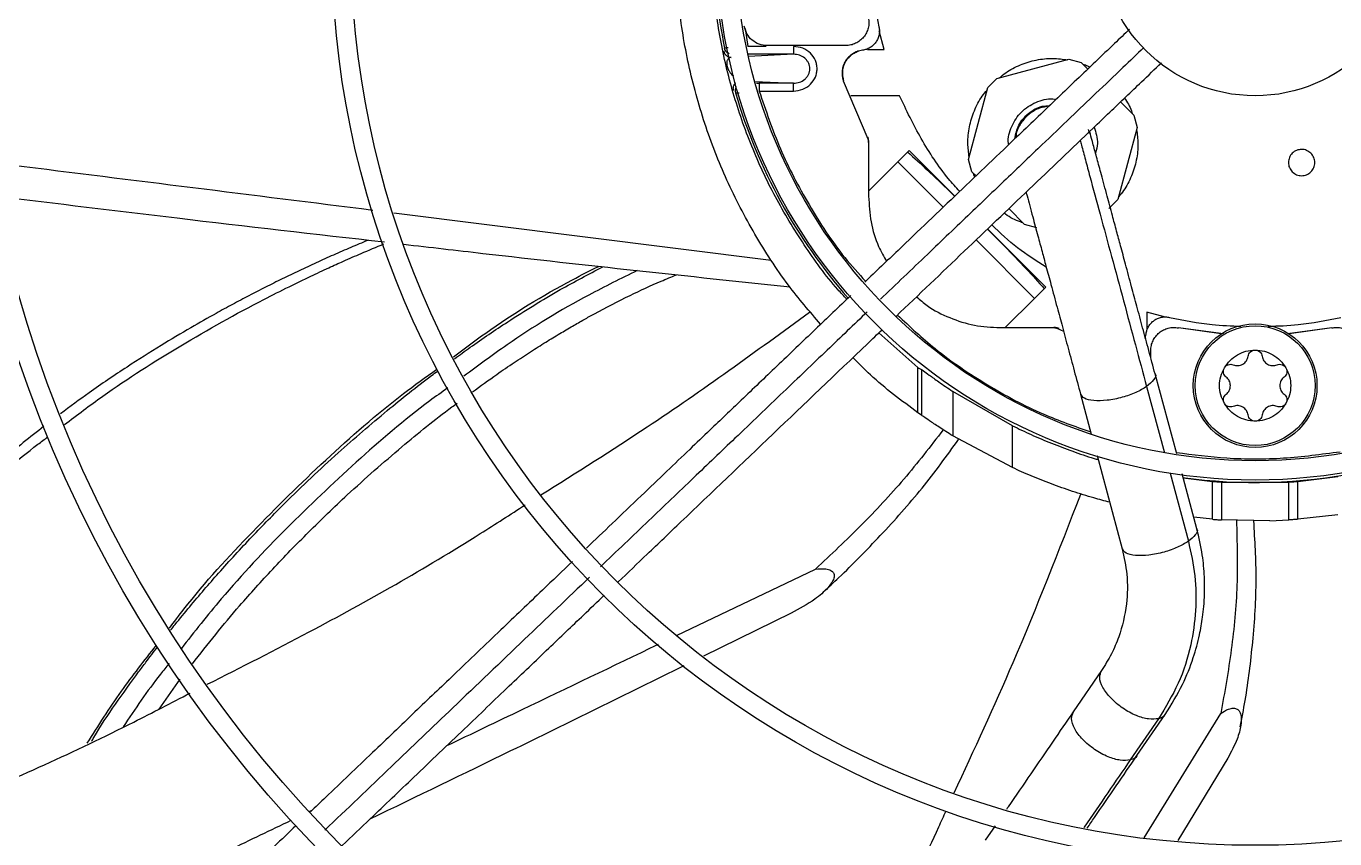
# Model space of a CAD drawing. Header units: inches. Extents: x 1229 to 1453, y -1023 to -720.
# Drawn here: x 1370.7 to 1377.37, y -749.83 to -745.69 of the extents above; entities that cross this region are included whole.
import ezdxf

# ---------------------------------------------------------------- set-up
doc = ezdxf.new("R2010")
doc.units = ezdxf.units.IN
doc.header["$MEASUREMENT"] = 0

msp = doc.modelspace()

# ---------------------------------------------------------------- linework, layer by layer
at = {"color": 18, "linetype": 'Continuous', "lineweight": 25, "true_color": 0x000000}
for p, q in [((1374.3637, -745.7049), (1374.378, -745.7969)), ((1375.072, -745.812), (1375.0468, -745.7168)), ((1374.4711, -745.7969), (1374.378, -745.7969)), ((1374.8764, -745.7923), (1374.4762, -745.7923)), ((1374.6103, -745.7969), (1374.6103, -745.8363)), ((1374.6103, -745.8363), (1374.3785, -745.8363)), ((1374.6103, -745.8363), (1374.3812, -745.8479)), ((1374.9869, -745.812), (1375.072, -745.812)), ((1375.6466, -745.9596), (1376.013, -745.8615)), ((1376.013, -745.8615), (1376.076, -745.8783)), ((1376.076, -745.8783), (1376.1095, -745.9119)), ((1374.4133, -745.9746), (1374.6103, -745.9845)), ((1374.4218, -745.9845), (1374.4357, -745.9845)), ((1374.6103, -745.9845), (1374.4357, -745.9845)), ((1374.8638, -745.9714), (1374.8658, -745.9711)), ((1374.8638, -745.9714), (1374.9889, -746.2679)), ((1375.6005, -746.0057), (1375.6466, -745.9596)), ((1374.4357, -746.0239), (1374.6103, -746.0239)), ((1375.15, -746.0482), (1374.9028, -746.0482)), ((1375.5023, -746.3721), (1375.6005, -746.0057)), ((1376.2766, -746.0789), (1376.3442, -746.1466)), ((1376.3442, -746.1466), (1376.3611, -746.2095)), ((1374.989, -746.2598), (1374.9889, -746.2679)), ((1376.1185, -746.2398), (1376.1135, -746.2198)), ((1376.3611, -746.2095), (1376.2629, -746.5759)), ((1374.9933, -746.286), (1374.9933, -746.2776)), ((1374.9933, -746.286), (1374.9933, -746.56)), ((1375.1996, -746.327), (1375.142, -746.3846)), ((1375.1996, -746.327), (1375.4319, -746.5594)), ((1375.142, -746.3846), (1374.9933, -746.5333)), ((1375.373, -746.6157), (1375.142, -746.3846)), ((1375.5192, -746.4351), (1375.5023, -746.3721)), ((1375.5401, -746.456), (1375.5192, -746.4351)), ((1376.2629, -746.5759), (1376.2168, -746.622)), ((1372.5748, -746.6436), (1374.4959, -746.885)), ((1375.7875, -746.7033), (1375.7072, -746.6231)), ((1375.599, -746.7265), (1375.8955, -747.023)), ((1375.8504, -746.7202), (1375.7875, -746.7033)), ((1375.838, -747.0806), (1375.5401, -746.7827)), ((1375.8955, -747.023), (1375.838, -747.0806)), ((1375.838, -747.0806), (1375.6892, -747.2293)), ((1376.5058, -747.1758), (1376.4106, -747.1506)), ((1376.4106, -747.1506), (1376.4106, -747.2357)), ((1375.2444, -747.4322), (1375.0443, -747.2565)), ((1375.6626, -747.2293), (1375.9366, -747.2293)), ((1375.945, -747.2293), (1375.9366, -747.2293)), ((1375.9547, -747.2337), (1375.9628, -747.2336)), ((1375.9547, -747.2337), (1375.9858, -747.2468)), ((1376.4009, -747.2837), (1376.4063, -747.261)), ((1376.789, -747.2612), (1376.5713, -747.2303)), ((1376.8014, -747.2605), (1376.5713, -747.2303)), ((1377.3522, -747.2303), (1377.1265, -747.26)), ((1377.3522, -747.2303), (1377.1345, -747.2612)), ((1376.4303, -747.3832), (1376.4303, -747.3462)), ((1375.2444, -747.6627), (1375.2444, -747.4322)), ((1375.2444, -747.4322), (1375.2488, -747.4357)), ((1375.2488, -747.4357), (1375.2622, -747.442)), ((1375.2622, -747.442), (1375.2622, -747.6754)), ((1376.5623, -747.8728), (1376.4523, -747.4648)), ((1376.4091, -747.5292), (1376.5001, -747.8668)), ((1375.7255, -747.729), (1375.4217, -747.5541)), ((1375.4217, -747.5541), (1375.4217, -747.7801)), ((1376.0722, -747.5674), (1376.1274, -747.772)), ((1375.2622, -747.6754), (1375.2444, -747.6627)), ((1375.7255, -747.9423), (1375.7255, -747.729)), ((1375.7255, -747.9423), (1375.4217, -747.7801)), ((1376.1565, -747.8799), (1376.2848, -748.3559)), ((1376.1599, -747.8989), (1376.1592, -747.8983)), ((1376.5283, -747.9713), (1376.6217, -748.3177)), ((1376.6649, -748.2533), (1376.5896, -747.9739)), ((1376.7442, -748.014), (1376.5954, -747.9957)), ((1377.3831, -747.9889), (1377.1793, -748.014)), ((1376.7442, -748.2055), (1376.7442, -748.014)), ((1377.133, -748.0174), (1376.7905, -748.0174)), ((1376.7905, -748.0174), (1376.7905, -748.2086)), ((1377.133, -748.2086), (1377.133, -748.0174)), ((1377.1793, -748.2055), (1377.1793, -748.014)), ((1376.7442, -748.2055), (1376.6492, -748.1952)), ((1377.3831, -748.1833), (1377.1793, -748.2055)), ((1377.0367, -748.2126), (1376.7905, -748.2086)), ((1377.0367, -748.2126), (1377.133, -748.2086)), ((1374.015, -748.7978), (1374.7232, -748.4587)), ((1374.599, -748.684), (1374.1526, -748.903)), ((1376.1792, -748.9762), (1376.0354, -749.1861)), ((1371.379, -749.1722), (1371.4869, -749.0204)), ((1376.3599, -749.409), (1376.5038, -749.1991)), ((1376.3962, -749.8275), (1376.7872, -749.1942)), ((1376.4698, -749.2211), (1376.3259, -749.431)), ((1376.8225, -749.4217), (1376.5684, -749.8424)), ((1372.1471, -749.693), (1372.1585, -749.6875)), ((1375.6372, -749.7673), (1375.5871, -749.8403))]:
    msp.add_line(p, q, dxfattribs=at)
for centre, radius in [((1376.9618, -745.2608), 11.7126), ((1376.9618, -745.2608), 8.5704), ((1376.9618, -745.2608), 8.472), ((1376.9618, -745.2608), 6.6478), ((1376.9618, -745.2608), 6.5493), ((1376.9618, -745.2608), 4.7037), ((1376.9618, -745.2608), 4.6053), ((1376.9618, -745.2608), 2.745), ((1376.9618, -745.2608), 2.6465), ((1376.9618, -745.2608), 0.7874), ((1376.9618, -747.5246), 0.315), ((1376.9618, -747.5246), 0.3053)]:
    msp.add_circle(centre, radius, dxfattribs=at)
for centre, radius, start, end in [((1376.9618, -745.2608), 2.7569, 168.59287, 191.40713), ((1374.3531, -746.0225), 0.0394, 150.10728, 196.26893), ((1376.9618, -745.2608), 2.7569, 196.2782, 221.24448), ((1376.9618, -745.2608), 2.7569, 262.29322, 280.98001), ((1376.9618, -745.2608), 12.9331, 193.26667, 248.51312)]:
    msp.add_arc(centre, radius, start, end, dxfattribs=at)
for points, knots in [([(1374.7487, -747.2122), (1374.6926, -747.1466), (1374.5693, -747.0025), (1374.4097, -746.7557), (1374.2665, -746.4803), (1374.1536, -746.1909), (1374.0716, -745.8914), (1374.0214, -745.5849), (1374.0036, -745.2748), (1374.0184, -744.9646), (1374.0657, -744.6577), (1374.1449, -744.3573), (1374.2552, -744.0671), (1374.395, -743.7896), (1374.5646, -743.5298), (1374.714, -743.3362), (1374.8142, -743.2379), (1374.8406, -743.2121)], [0, 0, 0, 0, 0.05882, 0.129282, 0.199743, 0.270205, 0.340667, 0.411128, 0.48159, 0.552051, 0.622513, 0.692975, 0.763436, 0.833898, 0.904359, 0.974821, 1, 1, 1, 1]), ([(1374.8824, -747.0845), (1374.8669, -747.0681), (1374.7863, -746.9826), (1374.6623, -746.8087), (1374.5138, -746.5652), (1374.3931, -746.3062), (1374.2991, -746.0366), (1374.2335, -745.7587), (1374.1967, -745.4755), (1374.1893, -745.19), (1374.2113, -744.9053), (1374.2624, -744.6243), (1374.3422, -744.3501), (1374.4498, -744.0856), (1374.5836, -743.8331), (1374.7445, -743.5976), (1374.8735, -743.4341), (1374.9545, -743.3563), (1374.9669, -743.3443)], [0, 0, 0, 0, 0.016441, 0.085793, 0.155147, 0.2245, 0.293853, 0.363206, 0.432559, 0.501912, 0.571266, 0.640619, 0.709972, 0.779325, 0.848678, 0.918031, 0.987384, 1, 1, 1, 1]), ([(1388.6713, -745.2608), (1388.6665, -745.5163), (1388.6568, -746.0272), (1388.5788, -746.7903), (1388.4547, -747.5468), (1388.2803, -748.2936), (1388.0578, -749.0274), (1387.7877, -749.745), (1387.4712, -750.4435), (1387.1098, -751.1197), (1386.7048, -751.7709), (1386.2582, -752.3942), (1385.7717, -752.9869), (1385.2476, -753.5466), (1384.6879, -754.0708), (1384.0952, -754.5572), (1383.4719, -755.0039), (1382.8207, -755.4088), (1382.1445, -755.7703), (1381.446, -756.0867), (1380.7284, -756.3568), (1379.9946, -756.5794), (1379.2478, -756.7535), (1378.4913, -756.8784), (1377.7282, -756.9536), (1376.9618, -756.9787), (1376.1954, -756.9536), (1375.4323, -756.8784), (1374.6757, -756.7535), (1373.929, -756.5794), (1373.1952, -756.3568), (1372.4775, -756.0867), (1371.7791, -755.7702), (1371.1028, -755.4088), (1370.4517, -755.0039), (1369.8284, -754.5572), (1369.2356, -754.0708), (1368.676, -753.5466), (1368.1518, -752.9869), (1367.6653, -752.3942), (1367.2187, -751.7709), (1366.8138, -751.1197), (1366.4523, -750.4435), (1366.1359, -749.745), (1365.8657, -749.0274), (1365.6432, -748.2936), (1365.4689, -747.5468), (1365.3447, -746.7903), (1365.2667, -746.0272), (1365.2571, -745.5163), (1365.2522, -745.2608)], [0, 0, 0, 0, 0.020833, 0.041667, 0.0625, 0.083333, 0.104167, 0.125, 0.145833, 0.166667, 0.1875, 0.208333, 0.229167, 0.25, 0.270833, 0.291667, 0.3125, 0.333333, 0.354167, 0.375, 0.395833, 0.416667, 0.4375, 0.458333, 0.479167, 0.5, 0.520833, 0.541667, 0.5625, 0.583333, 0.604167, 0.625, 0.645833, 0.666667, 0.6875, 0.708333, 0.729167, 0.75, 0.770833, 0.791667, 0.8125, 0.833333, 0.854167, 0.875, 0.895833, 0.916667, 0.9375, 0.958333, 0.979167, 1, 1, 1, 1]), ([(1375.0002, -745.3235), (1375.0019, -745.3759), (1375.006, -745.5015), (1375.0311, -745.6248), (1375.0457, -745.6967)], [0, 0, 0, 0, 0.416577, 1, 1, 1, 1]), ([(1374.9922, -745.6512), (1374.9934, -745.6599), (1374.9956, -745.6771), (1374.9918, -745.7032), (1374.9827, -745.7278), (1374.9684, -745.7498), (1374.9496, -745.7681), (1374.9273, -745.7818), (1374.9024, -745.7906), (1374.8851, -745.7917), (1374.8764, -745.7923)], [0, 0, 0, 0, 0.125001, 0.250001, 0.374998, 0.500001, 0.625014, 0.749999, 0.875017, 1, 1, 1, 1]), ([(1374.4762, -745.7923), (1374.4624, -745.7909), (1374.4347, -745.788), (1374.3984, -745.766), (1374.3707, -745.7339), (1374.3634, -745.707), (1374.3597, -745.6936)], [0, 0, 0, 0, 0.250009, 0.500005, 0.749994, 1, 1, 1, 1]), ([(1375.0457, -745.6967), (1375.0468, -745.7035), (1375.0491, -745.7171), (1375.0469, -745.7378), (1375.0409, -745.7575), (1375.0308, -745.7756), (1375.0172, -745.7913), (1375.0006, -745.8036), (1374.9819, -745.8126), (1374.9684, -745.8151), (1374.9616, -745.8163)], [0, 0, 0, 0, 0.124963, 0.249993, 0.374924, 0.499989, 0.624924, 0.749981, 0.874946, 1, 1, 1, 1]), ([(1376.3223, -745.7086), (1376.2966, -745.7331), (1376.2387, -745.7884), (1376.1488, -745.8743), (1376.0525, -745.9664), (1375.9553, -746.0593), (1375.8569, -746.1533), (1375.6887, -746.314), (1375.4505, -746.5416), (1375.1891, -746.7914), (1375.0297, -746.9438), (1374.9731, -746.9978)], [0, 0, 0, 0, 0.05711, 0.128549, 0.199694, 0.271209, 0.344556, 0.418387, 0.645032, 0.874058, 1, 1, 1, 1]), ([(1374.2775, -745.8042), (1374.2741, -745.8045), (1374.2617, -745.8055), (1374.2603, -745.8058), (1374.2593, -745.8061)], [0, 0, 0, 0, 0.270825, 1, 1, 1, 1]), ([(1374.6103, -746.0239), (1374.6265, -746.0221), (1374.6583, -746.0186), (1374.6983, -745.9917), (1374.7202, -745.9601), (1374.7289, -745.932), (1374.7311, -745.9104), (1374.7289, -745.8888), (1374.7202, -745.8607), (1374.6983, -745.8291), (1374.6583, -745.8022), (1374.6265, -745.7987), (1374.6103, -745.7969)], [0, 0, 0, 0, 0.13208, 0.259807, 0.381605, 0.440901, 0.500003, 0.559051, 0.618404, 0.740194, 0.86792, 1, 1, 1, 1]), ([(1376.395, -745.8024), (1376.3593, -745.8365), (1376.278, -745.9143), (1376.154, -746.0327), (1376.0167, -746.164), (1375.8683, -746.3057), (1375.6981, -746.4684), (1375.5037, -746.6542), (1375.2859, -746.8623), (1375.1328, -747.0086), (1375.053, -747.0848)], [0, 0, 0, 0, 0.079852, 0.181674, 0.276801, 0.38677, 0.51305, 0.657293, 0.821408, 1, 1, 1, 1]), ([(1374.2549, -745.8209), (1374.2561, -745.8251), (1374.2588, -745.8337), (1374.2681, -745.844), (1374.2801, -745.851), (1374.2891, -745.8519), (1374.2934, -745.8523)], [0, 0, 0, 0, 0.242701, 0.500196, 0.757576, 1, 1, 1, 1]), ([(1374.2828, -745.8343), (1374.2794, -745.8326), (1374.2718, -745.829), (1374.2632, -745.8188), (1374.2606, -745.8102), (1374.2593, -745.8061)], [0, 0, 0, 0, 0.296439, 0.658772, 1, 1, 1, 1]), ([(1374.2934, -745.8523), (1374.2899, -745.8531), (1374.2828, -745.8548), (1374.2748, -745.8642), (1374.27, -745.8743), (1374.2704, -745.8877), (1374.2709, -745.8916), (1374.2714, -745.8948), (1374.2722, -745.8982), (1374.2731, -745.9016), (1374.2742, -745.9047), (1374.2765, -745.911), (1374.2816, -745.9213), (1374.2924, -745.9375), (1374.2997, -745.9431), (1374.3048, -745.947)], [0, 0, 0, 0, 0.207855, 0.412922, 0.557567, 0.578568, 0.588222, 0.597281, 0.606001, 0.614865, 0.624252, 0.634271, 0.678704, 0.77663, 1, 1, 1, 1]), ([(1374.6103, -745.9845), (1374.6208, -745.9835), (1374.6416, -745.9816), (1374.6647, -745.9679), (1374.679, -745.9531), (1374.6871, -745.94), (1374.6922, -745.9256), (1374.6939, -745.9104), (1374.6922, -745.8952), (1374.6871, -745.8808), (1374.679, -745.8677), (1374.6647, -745.8529), (1374.6416, -745.8392), (1374.6208, -745.8373), (1374.6103, -745.8363)], [0, 0, 0, 0, 0.127646, 0.253731, 0.316129, 0.377882, 0.439094, 0.5, 0.560906, 0.622118, 0.683871, 0.746269, 0.872354, 1, 1, 1, 1]), ([(1374.9616, -745.8163), (1374.953, -745.8179), (1374.9357, -745.8211), (1374.912, -745.8331), (1374.8914, -745.8495), (1374.8749, -745.8702), (1374.8634, -745.8939), (1374.8575, -745.9196), (1374.857, -745.9461), (1374.8615, -745.963), (1374.8638, -745.9714)], [0, 0, 0, 0, 0.125215, 0.25039, 0.375498, 0.500529, 0.625476, 0.750352, 0.875182, 1, 1, 1, 1]), ([(1374.8652, -745.9713), (1374.8621, -745.9573), (1374.8574, -745.9356), (1374.862, -745.9055), (1374.8692, -745.8837), (1374.8775, -745.8713), (1374.8812, -745.8656)], [0, 0, 0, 0, 0.3849198, 0.5963778, 0.8156775, 1, 1, 1, 1]), ([(1374.9395, -745.8215), (1374.9393, -745.8215), (1374.9308, -745.8235), (1374.915, -745.8323), (1374.8936, -745.8485), (1374.8764, -745.8703), (1374.8646, -745.8954), (1374.8592, -745.9218), (1374.8593, -745.9475), (1374.8637, -745.9635), (1374.8658, -745.9711)], [0, 0, 0, 0, 0.002793, 0.141481, 0.287565, 0.43758, 0.587496, 0.733301, 0.871597, 1, 1, 1, 1]), ([(1374.8812, -745.8656), (1374.8819, -745.8644), (1374.8868, -745.8561), (1374.8997, -745.8438), (1374.9188, -745.8296), (1374.9331, -745.824), (1374.9401, -745.8212)], [0, 0, 0, 0, 0.0563013, 0.3807842, 0.6971078, 1, 1, 1, 1]), ([(1375.6604, -745.9559), (1375.6705, -745.9473), (1375.7019, -745.92), (1375.7653, -745.8885), (1375.8466, -745.8635), (1375.9289, -745.8544), (1375.9822, -745.8617), (1376.0074, -745.8652)], [0, 0, 0, 0, 0.107194, 0.336385, 0.565575, 0.794768, 1, 1, 1, 1]), ([(1375.1329, -747.1719), (1375.2486, -747.0613), (1375.4743, -746.8457), (1375.809, -746.5258), (1376.056, -746.2897), (1376.2204, -746.1326), (1376.3026, -746.0541), (1376.3904, -745.9702), (1376.4508, -745.9124), (1376.4846, -745.8802)], [0, 0, 0, 0, 0.2572, 0.501376, 0.742891, 0.8052, 0.866002, 0.925153, 1, 1, 1, 1]), ([(1376.0845, -745.8868), (1376.0889, -745.888), (1376.1013, -745.8913), (1376.1123, -745.8981), (1376.1194, -745.9024)], [0, 0, 0, 0, 0.353533, 1, 1, 1, 1]), ([(1374.3055, -746.0212), (1374.3049, -746.0186), (1374.3037, -746.013), (1374.3041, -746.004), (1374.3068, -745.995), (1374.3109, -745.9873), (1374.3148, -745.9836), (1374.3164, -745.9821)], [0, 0, 0, 0, 0.1921485, 0.4004673, 0.6211874, 0.8486075, 1, 1, 1, 1]), ([(1374.4357, -745.9845), (1374.4357, -745.9852), (1374.4357, -745.9865), (1374.4357, -745.9957), (1374.4357, -746.0086), (1374.4357, -746.0188), (1374.4357, -746.0239)], [0, 0, 0, 0, 0.2500041, 0.4999999, 0.7499969, 1, 1, 1, 1]), ([(1374.6103, -746.0239), (1374.6103, -746.0188), (1374.6103, -746.0086), (1374.6103, -745.9957), (1374.6103, -745.9865), (1374.6103, -745.9852), (1374.6103, -745.9845)], [0, 0, 0, 0, 0.2500031, 0.5000001, 0.7499959, 1, 1, 1, 1]), ([(1374.3154, -746.0336), (1374.3169, -746.0336), (1374.3192, -746.0337), (1374.33, -746.0329), (1374.3331, -746.0327)], [0, 0, 0, 0, 0.7037932, 1, 1, 1, 1]), ([(1374.4357, -746.0239), (1374.4692, -746.1229), (1374.5371, -746.323), (1374.6861, -746.6063), (1374.8327, -746.8331), (1374.9418, -746.9533), (1374.978, -746.9932)], [0, 0, 0, 0, 0.279586, 0.565486, 0.855754, 1, 1, 1, 1]), ([(1375.4571, -746.5353), (1375.4378, -746.514), (1375.3632, -746.4317), (1375.2569, -746.2693), (1375.1855, -746.1217), (1375.15, -746.0482)], [0, 0, 0, 0, 0.148915, 0.576562, 1, 1, 1, 1]), ([(1375.5055, -746.3604), (1375.5023, -746.3372), (1375.4954, -746.286), (1375.5044, -746.2057), (1375.5294, -746.1244), (1375.5609, -746.061), (1375.5881, -746.0296), (1375.5968, -746.0195)], [0, 0, 0, 0, 0.191822, 0.424881, 0.65794, 0.890999, 1, 1, 1, 1]), ([(1375.7066, -746.2969), (1375.7061, -746.2949), (1375.6996, -746.264), (1375.7195, -746.2018), (1375.7669, -746.1262), (1375.8427, -746.0782), (1375.9079, -746.0587), (1375.9417, -746.0663), (1375.9467, -746.0674)], [0, 0, 0, 0, 0.016573, 0.252241, 0.48791, 0.723573, 0.959246, 1, 1, 1, 1]), ([(1376.2968, -746.0596), (1376.3104, -746.0807), (1376.3264, -746.1056), (1376.3345, -746.1337), (1376.3358, -746.1381)], [0, 0, 0, 0, 0.845357, 1, 1, 1, 1]), ([(1375.7371, -746.2677), (1375.7423, -746.2435), (1375.7531, -746.1935), (1375.8052, -746.1348), (1375.8629, -746.1001), (1375.9015, -746.099), (1375.914, -746.0987)], [0, 0, 0, 0, 0.2752, 0.567738, 0.860276, 1, 1, 1, 1]), ([(1375.9112, -746.1013), (1375.895, -746.1039), (1375.8597, -746.1095), (1375.8113, -746.138), (1375.7714, -746.1801), (1375.747, -746.2238), (1375.7431, -746.2532), (1375.7418, -746.2633)], [0, 0, 0, 0, 0.194003, 0.421826, 0.649697, 0.879887, 1, 1, 1, 1]), ([(1374.9889, -746.2679), (1374.9902, -746.2708), (1374.9927, -746.2766), (1374.9931, -746.2829), (1374.9933, -746.286)], [0, 0, 0, 0, 0.499793, 1, 1, 1, 1]), ([(1374.9933, -746.2776), (1374.9931, -746.2745), (1374.9927, -746.2683), (1374.9902, -746.2626), (1374.989, -746.2598)], [0, 0, 0, 0, 0.500006, 1, 1, 1, 1]), ([(1376.4523, -747.4649), (1376.4416, -747.4254), (1376.4209, -747.3485), (1376.3896, -747.2325), (1376.3603, -747.1238), (1376.3311, -747.0155), (1376.3033, -746.9122), (1376.2778, -746.8178), (1376.2556, -746.7352), (1376.2326, -746.6502), (1376.2062, -746.5522), (1376.1798, -746.4544), (1376.1557, -746.3654), (1376.1364, -746.2943), (1376.1231, -746.2458), (1376.1204, -746.2369), (1376.1196, -746.2343)], [0, 0, 0, 0, 0.086555, 0.168328, 0.244021, 0.312727, 0.392558, 0.458548, 0.511091, 0.569457, 0.6439, 0.731959, 0.805123, 0.883046, 0.965405, 1, 1, 1, 1]), ([(1376.1416, -746.2079), (1376.1506, -746.2356), (1376.1648, -746.2793), (1376.1529, -746.323), (1376.1485, -746.3391)], [0, 0, 0, 0, 0.632258, 1, 1, 1, 1]), ([(1376.3579, -746.2213), (1376.3611, -746.2444), (1376.3681, -746.2957), (1376.359, -746.376), (1376.334, -746.4573), (1376.3026, -746.5207), (1376.2753, -746.5521), (1376.2666, -746.5621)], [0, 0, 0, 0, 0.191822, 0.424881, 0.65794, 0.890999, 1, 1, 1, 1]), ([(1375.192, -746.3346), (1375.2258, -746.3649), (1375.2987, -746.4306), (1375.3773, -746.5071), (1375.4228, -746.5523), (1375.4309, -746.5603)], [0, 0, 0, 0, 0.414437, 0.895928, 1, 1, 1, 1]), ([(1376.0709, -746.2755), (1376.0729, -746.2834), (1376.0807, -746.3127), (1376.0972, -746.3744), (1376.1278, -746.4882), (1376.1723, -746.6524), (1376.2307, -746.8671), (1376.2913, -747.0919), (1376.3519, -747.3171), (1376.3902, -747.4591), (1376.4091, -747.5292)], [0, 0, 0, 0, 0.027557, 0.102361, 0.178933, 0.337215, 0.501507, 0.66908, 0.836408, 1, 1, 1, 1]), ([(1377.2457, -746.3409), (1377.2388, -746.3355), (1377.225, -746.3245), (1377.1983, -746.3197), (1377.1721, -746.3248), (1377.1498, -746.3397), (1377.1349, -746.362), (1377.1298, -746.3882), (1377.1346, -746.4149), (1377.1456, -746.4287), (1377.1511, -746.4356)], [0, 0, 0, 0, 0.124991, 0.250006, 0.374998, 0.499989, 0.624997, 0.749994, 0.874992, 1, 1, 1, 1]), ([(1370.5169, -746.3866), (1370.5563, -746.3915), (1371.2054, -746.4721), (1371.8561, -746.5536), (1372.4673, -746.6302)], [0, 0, 0, 0, 0.060687, 1, 1, 1, 1]), ([(1377.1511, -746.4356), (1377.158, -746.4411), (1377.1718, -746.452), (1377.1985, -746.4569), (1377.2247, -746.4517), (1377.247, -746.4368), (1377.2619, -746.4145), (1377.267, -746.3884), (1377.2622, -746.3617), (1377.2512, -746.3479), (1377.2457, -746.3409)], [0, 0, 0, 0, 0.124991, 0.249983, 0.374998, 0.499989, 0.624997, 0.749995, 0.874992, 1, 1, 1, 1]), ([(1375.5343, -746.4616), (1375.5333, -746.4599), (1375.5302, -746.4543), (1375.5287, -746.448), (1375.5277, -746.4436)], [0, 0, 0, 0, 0.293997, 1, 1, 1, 1]), ([(1372.528, -746.7945), (1372.1754, -746.7542), (1371.5141, -746.6786), (1370.8547, -746.5981), (1370.5469, -746.5606)], [0, 0, 0, 0, 0.533249, 1, 1, 1, 1]), ([(1374.9933, -746.56), (1374.9959, -746.6037), (1375.0012, -746.6911), (1375.0341, -746.8041), (1375.0702, -746.8667), (1375.0845, -746.8914)], [0, 0, 0, 0, 0.377261, 0.754522, 1, 1, 1, 1]), ([(1375.795, -746.5392), (1375.7966, -746.5452), (1375.8067, -746.5826), (1375.8271, -746.6582), (1375.853, -746.7543), (1375.8758, -746.839), (1375.8981, -746.9217), (1375.9237, -747.0164), (1375.9515, -747.1199), (1375.9807, -747.2281), (1376.0099, -747.3364), (1376.041, -747.4518), (1376.0616, -747.5282), (1376.0722, -747.5674)], [0, 0, 0, 0, 0.022461, 0.139942, 0.23925, 0.316788, 0.387556, 0.476244, 0.58317, 0.674969, 0.775927, 0.884842, 1, 1, 1, 1]), ([(1375.779, -746.6949), (1375.7747, -746.6936), (1375.7432, -746.6844), (1375.7105, -746.6671), (1375.6864, -746.6471), (1375.6841, -746.6451)], [0, 0, 0, 0, 0.126271, 0.915352, 1, 1, 1, 1]), ([(1375.5982, -746.7272), (1375.6277, -746.7567), (1375.6943, -746.8237), (1375.792, -746.9238), (1375.8576, -746.9968), (1375.888, -747.0306)], [0, 0, 0, 0, 0.298071, 0.675346, 1, 1, 1, 1]), ([(1375.8981, -746.9217), (1375.8482, -746.8901), (1375.7488, -746.827), (1375.6629, -746.7464), (1375.6201, -746.7063)], [0, 0, 0, 0, 0.501717, 1, 1, 1, 1]), ([(1372.4421, -746.7846), (1372.4131, -746.7966), (1372.3543, -746.8208), (1372.2669, -746.8592), (1372.1794, -746.8986), (1372.0927, -746.9391), (1372.0066, -746.9806), (1371.9213, -747.0231), (1371.8368, -747.0665), (1371.753, -747.1109), (1371.6543, -747.1647), (1371.5327, -747.2337), (1371.381, -747.3242), (1371.2076, -747.4342), (1371.036, -747.5497), (1370.9251, -747.6324), (1370.8767, -747.6685)], [0, 0, 0, 0, 0.052483, 0.105932, 0.159241, 0.212409, 0.265434, 0.318317, 0.371058, 0.423656, 0.476108, 0.55818, 0.65612, 0.769934, 0.899624, 1, 1, 1, 1]), ([(1370.8969, -747.7232), (1370.9617, -747.6741), (1371.1519, -747.53), (1371.491, -747.3156), (1371.8115, -747.1361), (1372.0351, -747.0233), (1372.1453, -746.9701), (1372.2377, -746.927), (1372.3231, -746.8884), (1372.4167, -746.8473), (1372.4858, -746.8185), (1372.5247, -746.8023)], [0, 0, 0, 0, 0.129763, 0.381429, 0.640209, 0.716835, 0.782155, 0.836167, 0.879949, 0.932419, 1, 1, 1, 1]), ([(1374.593, -747.0236), (1374.0714, -746.9679), (1373.4149, -746.8977), (1372.7596, -746.8214), (1372.625, -746.8058)], [0, 0, 0, 0, 0.7945498, 1, 1, 1, 1]), ([(1372.8784, -747.3778), (1372.9329, -747.3369), (1373.1261, -747.1919), (1373.375, -747.0398), (1373.5737, -746.9394), (1373.6181, -746.917)], [0, 0, 0, 0, 0.233458, 0.828535, 1, 1, 1, 1]), ([(1372.8838, -747.3877), (1372.9103, -747.3681), (1372.9988, -747.3027), (1373.1773, -747.1835), (1373.4013, -747.0437), (1373.5667, -746.9573), (1373.6394, -746.9193)], [0, 0, 0, 0, 0.110551, 0.370365, 0.72305, 1, 1, 1, 1]), ([(1373.8147, -746.9385), (1373.7317, -746.9792), (1373.5031, -747.0915), (1373.208, -747.2717), (1373.0048, -747.4223), (1372.9321, -747.4761)], [0, 0, 0, 0, 0.2679323, 0.7381543, 1, 1, 1, 1]), ([(1372.9761, -747.5565), (1373.0168, -747.5264), (1373.0865, -747.4749), (1373.1857, -747.4078), (1373.269, -747.3531), (1373.3464, -747.3042), (1373.4178, -747.2607), (1373.483, -747.2223), (1373.5417, -747.1888), (1373.6384, -747.1352), (1373.7682, -747.0684), (1373.9082, -747.0029), (1373.9884, -746.9709), (1374.0147, -746.9604)], [0, 0, 0, 0, 0.126707, 0.2164, 0.299415, 0.375758, 0.445433, 0.50844, 0.56479, 0.614482, 0.784764, 0.929388, 1, 1, 1, 1]), ([(1374.9019, -747.0659), (1374.8417, -747.1234), (1374.716, -747.2435), (1374.5302, -747.4211), (1374.3515, -747.5919), (1374.2038, -747.733), (1374.0776, -747.8536), (1373.9606, -747.9654), (1373.8288, -748.0914), (1373.6923, -748.2218), (1373.5996, -748.3104), (1373.5562, -748.3518)], [0, 0, 0, 0, 0.133746, 0.279588, 0.413663, 0.531738, 0.608753, 0.695126, 0.792781, 0.902958, 1, 1, 1, 1]), ([(1375.237, -747.0724), (1375.2545, -747.0877), (1375.305, -747.1317), (1375.4053, -747.1814), (1375.531, -747.222), (1375.6187, -747.2269), (1375.6626, -747.2293)], [0, 0, 0, 0, 0.150102, 0.433397, 0.716699, 1, 1, 1, 1]), ([(1373.3229, -748.0816), (1373.5046, -747.9677), (1373.9727, -747.6744), (1374.4193, -747.349), (1374.6924, -747.15)], [0, 0, 0, 0, 0.388294, 1, 1, 1, 1]), ([(1374.986, -747.1489), (1374.9181, -747.2138), (1374.7755, -747.3501), (1374.5509, -747.5646), (1374.3241, -747.7814), (1374.0959, -747.9995), (1373.8675, -748.2177), (1373.7096, -748.3686), (1373.6276, -748.447)], [0, 0, 0, 0, 0.1497372, 0.3141488, 0.4951245, 0.6503524, 0.8182344, 1, 1, 1, 1]), ([(1375.14, -747.1651), (1375.2026, -747.2236), (1375.3444, -747.3562), (1375.595, -747.5241), (1375.8609, -747.6676), (1376.0429, -747.7317), (1376.1242, -747.7604)], [0, 0, 0, 0, 0.22136, 0.501461, 0.77735, 1, 1, 1, 1]), ([(1376.4063, -747.261), (1376.4075, -747.2542), (1376.41, -747.2407), (1376.419, -747.222), (1376.4313, -747.2054), (1376.447, -747.1918), (1376.465, -747.1816), (1376.4848, -747.1757), (1376.5055, -747.1735), (1376.519, -747.1758), (1376.5258, -747.1769)], [0, 0, 0, 0, 0.124972, 0.25001, 0.374947, 0.500009, 0.624949, 0.75001, 0.874956, 1, 1, 1, 1]), ([(1376.5258, -747.1769), (1376.5977, -747.1916), (1376.7179, -747.2161), (1376.8403, -747.2202), (1376.8894, -747.2218)], [0, 0, 0, 0, 0.59872, 1, 1, 1, 1]), ([(1377.0282, -747.2221), (1377.0793, -747.2205), (1377.2037, -747.2163), (1377.3258, -747.1915), (1377.3977, -747.1769)], [0, 0, 0, 0, 0.410746, 1, 1, 1, 1]), ([(1373.7173, -748.5246), (1373.7666, -748.4775), (1373.8733, -748.3756), (1374.1361, -748.1244), (1374.5099, -747.7673), (1374.8515, -747.4408), (1375.0369, -747.2636), (1375.0619, -747.2397)], [0, 0, 0, 0, 0.11035, 0.238589, 0.587584, 0.944376, 1, 1, 1, 1]), ([(1375.9366, -747.2293), (1375.9397, -747.2295), (1375.946, -747.2298), (1375.9518, -747.2324), (1375.9547, -747.2337)], [0, 0, 0, 0, 0.500313, 1, 1, 1, 1]), ([(1375.9628, -747.2336), (1375.9599, -747.2324), (1375.9543, -747.2299), (1375.9481, -747.2295), (1375.945, -747.2293)], [0, 0, 0, 0, 0.5000742, 1, 1, 1, 1]), ([(1376.4303, -747.3462), (1376.4308, -747.3375), (1376.4319, -747.3201), (1376.4408, -747.2953), (1376.4545, -747.273), (1376.4728, -747.2542), (1376.4948, -747.2398), (1376.5194, -747.2308), (1376.5454, -747.2269), (1376.5627, -747.2292), (1376.5713, -747.2303)], [0, 0, 0, 0, 0.125001, 0.250007, 0.375006, 0.500011, 0.625006, 0.750002, 0.875009, 1, 1, 1, 1]), ([(1377.3522, -747.2303), (1377.3608, -747.2292), (1377.3781, -747.2269), (1377.4042, -747.2308), (1377.4287, -747.2398), (1377.4507, -747.2542), (1377.4691, -747.273), (1377.4827, -747.2953), (1377.4916, -747.3201), (1377.4927, -747.3375), (1377.4933, -747.3462)], [0, 0, 0, 0, 0.1250108, 0.2500147, 0.3750084, 0.5000003, 0.6250025, 0.7499986, 0.8750015, 1, 1, 1, 1]), ([(1375.2444, -747.6627), (1375.161, -747.6012), (1375.0441, -747.5149), (1374.9424, -747.4115), (1374.9132, -747.3819)], [0, 0, 0, 0, 0.713012, 1, 1, 1, 1]), ([(1376.8049, -747.434), (1376.8139, -747.4209), (1376.8318, -747.3947), (1376.8703, -747.3662), (1376.9143, -747.3471), (1376.9459, -747.3447), (1376.9618, -747.3435)], [0, 0, 0, 0, 0.25, 0.500009, 0.750001, 1, 1, 1, 1]), ([(1376.8502, -747.4186), (1376.8542, -747.42), (1376.8621, -747.4227), (1376.8749, -747.4232), (1376.8874, -747.4209), (1376.899, -747.4159), (1376.9092, -747.4083), (1376.9174, -747.3986), (1376.9233, -747.3874), (1376.925, -747.3791), (1376.9258, -747.375)], [0, 0, 0, 0, 0.12501, 0.250004, 0.375012, 0.500011, 0.625011, 0.750021, 0.875002, 1, 1, 1, 1]), ([(1376.9258, -747.375), (1376.9268, -747.3707), (1376.9289, -747.3622), (1376.9374, -747.3519), (1376.9487, -747.3448), (1376.9574, -747.3439), (1376.9618, -747.3435)], [0, 0, 0, 0, 0.25002, 0.500039, 0.749992, 1, 1, 1, 1]), ([(1376.9618, -747.3435), (1376.9661, -747.3439), (1376.9748, -747.3448), (1376.9861, -747.3519), (1376.9946, -747.3622), (1376.9967, -747.3707), (1376.9977, -747.375)], [0, 0, 0, 0, 0.249996, 0.5000136, 0.7500207, 1, 1, 1, 1]), ([(1376.9618, -747.3435), (1376.9776, -747.3447), (1377.0092, -747.3471), (1377.0532, -747.3662), (1377.0918, -747.3947), (1377.1097, -747.4209), (1377.1186, -747.434)], [0, 0, 0, 0, 0.250018, 0.500003, 0.750006, 1, 1, 1, 1]), ([(1376.9977, -747.375), (1376.9985, -747.3791), (1377.0002, -747.3874), (1377.0062, -747.3986), (1377.0143, -747.4083), (1377.0245, -747.4159), (1377.0362, -747.4209), (1377.0486, -747.4232), (1377.0614, -747.4227), (1377.0694, -747.42), (1377.0734, -747.4186)], [0, 0, 0, 0, 0.125008, 0.249987, 0.374996, 0.499995, 0.624992, 0.749999, 0.874992, 1, 1, 1, 1]), ([(1371.4315, -748.7607), (1371.4561, -748.728), (1371.5863, -748.5549), (1371.8515, -748.2671), (1372.2243, -747.9005), (1372.5394, -747.624), (1372.7369, -747.4812), (1372.794, -747.44)], [0, 0, 0, 0, 0.064155, 0.338902, 0.613661, 0.888436, 1, 1, 1, 1]), ([(1371.4376, -748.771), (1371.4454, -748.7612), (1371.4772, -748.7207), (1371.5343, -748.6516), (1371.6081, -748.5643), (1371.7131, -748.4442), (1371.8487, -748.2964), (1372.0503, -748.0906), (1372.2786, -747.8746), (1372.5295, -747.6597), (1372.7, -747.5219), (1372.7879, -747.4579), (1372.7986, -747.4501)], [0, 0, 0, 0, 0.019567, 0.080793, 0.140643, 0.199118, 0.331502, 0.456248, 0.653121, 0.827364, 0.97898, 1, 1, 1, 1]), ([(1375.2622, -747.442), (1375.2648, -747.4437), (1375.2702, -747.4473), (1375.3013, -747.4702), (1375.3504, -747.5058), (1375.397, -747.5375), (1375.4217, -747.5541)], [0, 0, 0, 0, 0.217088, 0.450003, 0.710031, 1, 1, 1, 1]), ([(1376.4521, -747.465), (1376.4522, -747.4651), (1376.4595, -747.4727), (1376.4485, -747.4959), (1376.4222, -747.5181), (1376.4091, -747.5292)], [0, 0, 0, 0, 0.006741, 0.503357, 1, 1, 1, 1]), ([(1376.8049, -747.6151), (1376.7981, -747.6008), (1376.7843, -747.5722), (1376.7788, -747.5246), (1376.7843, -747.4769), (1376.7981, -747.4483), (1376.8049, -747.434)], [0, 0, 0, 0, 0.25, 0.5, 0.75, 1, 1, 1, 1]), ([(1376.8142, -747.4809), (1376.8111, -747.4779), (1376.8047, -747.4719), (1376.8001, -747.4594), (1376.7996, -747.446), (1376.8031, -747.438), (1376.8049, -747.434)], [0, 0, 0, 0, 0.24999, 0.499996, 0.749992, 1, 1, 1, 1]), ([(1376.8049, -747.434), (1376.8075, -747.4305), (1376.8126, -747.4234), (1376.8244, -747.4172), (1376.8376, -747.4149), (1376.846, -747.4174), (1376.8502, -747.4186)], [0, 0, 0, 0, 0.24999, 0.499994, 0.749963, 1, 1, 1, 1]), ([(1377.0734, -747.4186), (1377.0776, -747.4174), (1377.0859, -747.4149), (1377.0991, -747.4172), (1377.1109, -747.4234), (1377.116, -747.4305), (1377.1186, -747.434)], [0, 0, 0, 0, 0.249948, 0.500007, 0.750011, 1, 1, 1, 1]), ([(1377.1186, -747.434), (1377.1204, -747.438), (1377.1239, -747.446), (1377.1235, -747.4594), (1377.1188, -747.4719), (1377.1125, -747.4779), (1377.1093, -747.4809)], [0, 0, 0, 0, 0.250008, 0.500004, 0.75001, 1, 1, 1, 1]), ([(1377.1186, -747.434), (1377.1255, -747.4483), (1377.1392, -747.4769), (1377.1447, -747.5246), (1377.1392, -747.5722), (1377.1255, -747.6008), (1377.1186, -747.6151)], [0, 0, 0, 0, 0.25, 0.5, 0.75, 1, 1, 1, 1]), ([(1372.8498, -747.5358), (1372.8189, -747.5579), (1372.6562, -747.6744), (1372.3809, -747.9123), (1372.0257, -748.2481), (1371.7277, -748.5647), (1371.5593, -748.7783), (1371.4925, -748.863)], [0, 0, 0, 0, 0.060045, 0.316961, 0.573933, 0.831058, 1, 1, 1, 1]), ([(1376.4091, -747.5292), (1376.3917, -747.5398), (1376.3568, -747.5609), (1376.2838, -747.5862), (1376.2068, -747.6018), (1376.1372, -747.6034), (1376.087, -747.5919), (1376.0778, -747.5751), (1376.0734, -747.567)], [0, 0, 0, 0, 0.161095, 0.322181, 0.495347, 0.668516, 0.841687, 1, 1, 1, 1]), ([(1376.8142, -747.5682), (1376.8174, -747.5655), (1376.8237, -747.5599), (1376.8305, -747.5491), (1376.8348, -747.5372), (1376.8362, -747.5246), (1376.8348, -747.512), (1376.8305, -747.5), (1376.8237, -747.4892), (1376.8174, -747.4837), (1376.8142, -747.4809)], [0, 0, 0, 0, 0.125012, 0.250004, 0.375001, 0.500001, 0.624999, 0.749996, 0.874989, 1, 1, 1, 1]), ([(1377.1093, -747.4809), (1377.1061, -747.4837), (1377.0998, -747.4892), (1377.093, -747.5), (1377.0887, -747.512), (1377.0873, -747.5246), (1377.0887, -747.5372), (1377.093, -747.5491), (1377.0998, -747.5599), (1377.1061, -747.5655), (1377.1093, -747.5682)], [0, 0, 0, 0, 0.1250108, 0.2500039, 0.375001, 0.4999994, 0.6249992, 0.7499963, 0.8749882, 1, 1, 1, 1]), ([(1376.8049, -747.6151), (1376.8031, -747.6111), (1376.7996, -747.6031), (1376.8001, -747.5898), (1376.8047, -747.5773), (1376.8111, -747.5713), (1376.8142, -747.5682)], [0, 0, 0, 0, 0.250008, 0.500004, 0.75001, 1, 1, 1, 1]), ([(1377.1093, -747.5682), (1377.1125, -747.5713), (1377.1188, -747.5773), (1377.1235, -747.5898), (1377.1239, -747.6031), (1377.1204, -747.6111), (1377.1186, -747.6151)], [0, 0, 0, 0, 0.24999, 0.499996, 0.749992, 1, 1, 1, 1]), ([(1371.5486, -748.9414), (1371.6275, -748.8417), (1371.7323, -748.7093), (1371.8725, -748.552), (1371.9585, -748.4583), (1372.048, -748.3642), (1372.1411, -748.2698), (1372.2377, -748.1752), (1372.3938, -748.0278), (1372.6034, -747.8447), (1372.7913, -747.6906), (1372.888, -747.6205), (1372.8966, -747.6143)], [0, 0, 0, 0, 0.200081, 0.265506, 0.33241, 0.40079, 0.470643, 0.541969, 0.614762, 0.810431, 0.983024, 1, 1, 1, 1]), ([(1376.9618, -747.7057), (1376.9459, -747.7045), (1376.9143, -747.7021), (1376.8703, -747.683), (1376.8318, -747.6544), (1376.8139, -747.6282), (1376.8049, -747.6151)], [0, 0, 0, 0, 0.249999, 0.499991, 0.75, 1, 1, 1, 1]), ([(1376.8502, -747.6305), (1376.846, -747.6318), (1376.8376, -747.6342), (1376.8244, -747.632), (1376.8126, -747.6258), (1376.8075, -747.6187), (1376.8049, -747.6151)], [0, 0, 0, 0, 0.250037, 0.500007, 0.75001, 1, 1, 1, 1]), ([(1376.9258, -747.6742), (1376.925, -747.6701), (1376.9233, -747.6618), (1376.9174, -747.6505), (1376.9092, -747.6409), (1376.899, -747.6333), (1376.8874, -747.6282), (1376.8749, -747.626), (1376.8621, -747.6265), (1376.8542, -747.6292), (1376.8502, -747.6305)], [0, 0, 0, 0, 0.124998, 0.24998, 0.37499, 0.49999, 0.624988, 0.749996, 0.87499, 1, 1, 1, 1]), ([(1377.1186, -747.6151), (1377.1097, -747.6282), (1377.0918, -747.6544), (1377.0532, -747.683), (1377.0092, -747.7021), (1376.9776, -747.7045), (1376.9618, -747.7057)], [0, 0, 0, 0, 0.249994, 0.499997, 0.749982, 1, 1, 1, 1]), ([(1377.0734, -747.6305), (1377.0694, -747.6292), (1377.0614, -747.6265), (1377.0486, -747.626), (1377.0362, -747.6282), (1377.0245, -747.6333), (1377.0143, -747.6409), (1377.0062, -747.6505), (1377.0002, -747.6618), (1376.9985, -747.6701), (1376.9977, -747.6742)], [0, 0, 0, 0, 0.125008, 0.250001, 0.375007, 0.500004, 0.625003, 0.750012, 0.874992, 1, 1, 1, 1]), ([(1377.1186, -747.6151), (1377.116, -747.6187), (1377.1109, -747.6258), (1377.0991, -747.632), (1377.0859, -747.6342), (1377.0776, -747.6318), (1377.0734, -747.6305)], [0, 0, 0, 0, 0.249989, 0.499992, 0.750051, 1, 1, 1, 1]), ([(1370.7922, -747.7319), (1370.7223, -747.7871), (1370.5765, -747.9021), (1370.3752, -748.0819), (1370.1948, -748.2581), (1370.0612, -748.4009), (1369.965, -748.511), (1369.9118, -748.5747), (1369.8799, -748.614), (1369.8653, -748.6323), (1369.8514, -748.6497), (1369.8383, -748.6663), (1369.826, -748.682), (1369.7831, -748.7375), (1369.7178, -748.8256), (1369.6256, -748.9599), (1369.5451, -749.0847), (1369.4954, -749.174), (1369.4747, -749.2113)], [0, 0, 0, 0, 0.133608, 0.278776, 0.405004, 0.512284, 0.572708, 0.624876, 0.637173, 0.648905, 0.660072, 0.67067, 0.680702, 0.690169, 0.776222, 0.845822, 0.935638, 1, 1, 1, 1]), ([(1375.4217, -747.7801), (1375.3974, -747.7649), (1375.3509, -747.7359), (1375.3018, -747.7029), (1375.2703, -747.6811), (1375.2649, -747.6773), (1375.2622, -747.6754)], [0, 0, 0, 0, 0.283639, 0.542516, 0.778331, 1, 1, 1, 1]), ([(1375.7255, -747.729), (1375.7567, -747.744), (1375.819, -747.774), (1375.923, -747.8183), (1376.0308, -747.859), (1376.1115, -747.8869), (1376.1552, -747.8994), (1376.1623, -747.9014)], [0, 0, 0, 0, 0.2441304, 0.4866447, 0.724231, 0.9556138, 1, 1, 1, 1]), ([(1376.9618, -747.7057), (1376.9574, -747.7052), (1376.9487, -747.7043), (1376.9374, -747.6972), (1376.9289, -747.6869), (1376.9268, -747.6784), (1376.9258, -747.6742)], [0, 0, 0, 0, 0.249989, 0.5, 0.75, 1, 1, 1, 1]), ([(1376.9977, -747.6742), (1376.9967, -747.6784), (1376.9946, -747.6869), (1376.9861, -747.6972), (1376.9748, -747.7043), (1376.9661, -747.7052), (1376.9618, -747.7057)], [0, 0, 0, 0, 0.25, 0.50003, 0.75007, 1, 1, 1, 1]), ([(1369.503, -749.2658), (1369.5179, -749.2375), (1369.5822, -749.1156), (1369.7156, -748.9154), (1369.92, -748.6403), (1370.164, -748.3615), (1370.453, -748.0816), (1370.6704, -747.8906), (1370.7958, -747.7982), (1370.8129, -747.7856)], [0, 0, 0, 0, 0.0483892, 0.2082957, 0.3625795, 0.5655123, 0.7658115, 0.9680939, 1, 1, 1, 1]), ([(1375.373, -747.7497), (1375.3075, -747.8344), (1375.1767, -748.0037), (1374.957, -748.2384), (1374.8011, -748.3853), (1374.7232, -748.4587)], [0, 0, 0, 0, 0.333469, 0.666768, 1, 1, 1, 1]), ([(1374.7636, -748.5743), (1374.7893, -748.5507), (1374.8892, -748.459), (1375.0587, -748.2849), (1375.2672, -748.053), (1375.391, -747.8821), (1375.4517, -747.7982)], [0, 0, 0, 0, 0.100824, 0.391078, 0.701056, 1, 1, 1, 1]), ([(1377.3945, -747.8629), (1377.2988, -747.8755), (1377.1072, -747.9009), (1376.8269, -747.9013), (1376.6458, -747.8775), (1376.5605, -747.8663)], [0, 0, 0, 0, 0.34597, 0.691938, 1, 1, 1, 1]), ([(1376.2209, -748.1187), (1376.194, -748.1116), (1376.1305, -748.095), (1376.0301, -748.0634), (1375.9225, -748.0254), (1375.8187, -747.9842), (1375.7566, -747.9563), (1375.7255, -747.9423)], [0, 0, 0, 0, 0.151194, 0.35738, 0.56852, 0.783603, 1, 1, 1, 1]), ([(1376.7905, -748.0174), (1376.7822, -748.0169), (1376.7656, -748.0158), (1376.7513, -748.0146), (1376.7442, -748.014)], [0, 0, 0, 0, 0.499872, 1, 1, 1, 1]), ([(1377.1793, -748.014), (1377.1722, -748.0146), (1377.158, -748.0158), (1377.1413, -748.0169), (1377.133, -748.0174)], [0, 0, 0, 0, 0.500128, 1, 1, 1, 1]), ([(1371.6248, -749.0459), (1371.7983, -748.9581), (1372.2708, -748.7189), (1372.8104, -748.4116), (1373.1681, -748.1809), (1373.2442, -748.1319)], [0, 0, 0, 0, 0.313558, 0.85396, 1, 1, 1, 1]), ([(1375.4289, -749.5991), (1375.5312, -749.3785), (1375.763, -748.8783), (1375.9625, -748.3643), (1376.074, -748.0769)], [0, 0, 0, 0, 0.441064, 1, 1, 1, 1]), ([(1376.5038, -749.1991), (1376.5348, -749.1493), (1376.5919, -749.0577), (1376.6462, -748.9196), (1376.678, -748.8038), (1376.6933, -748.7162), (1376.7009, -748.6468), (1376.7049, -748.5786), (1376.7041, -748.491), (1376.6943, -748.3794), (1376.6753, -748.2979), (1376.6649, -748.2533)], [0, 0, 0, 0, 0.180535, 0.332066, 0.454425, 0.547786, 0.602369, 0.666339, 0.754308, 0.865766, 1, 1, 1, 1]), ([(1376.6637, -748.2537), (1376.6643, -748.2544), (1376.6716, -748.2624), (1376.6601, -748.2856), (1376.6345, -748.307), (1376.6217, -748.3177)], [0, 0, 0, 0, 0.044085, 0.522023, 1, 1, 1, 1]), ([(1376.7442, -748.2055), (1376.7513, -748.206), (1376.7656, -748.2071), (1376.7822, -748.2081), (1376.7905, -748.2086)], [0, 0, 0, 0, 0.4999679, 1, 1, 1, 1]), ([(1376.8668, -748.212), (1376.8697, -748.3218), (1376.8756, -748.5414), (1376.8447, -748.8698), (1376.8063, -749.0861), (1376.7872, -749.1942)], [0, 0, 0, 0, 0.3334, 0.666719, 1, 1, 1, 1]), ([(1376.8859, -749.2632), (1376.8946, -749.2184), (1376.9223, -749.0752), (1376.9527, -748.8238), (1376.9736, -748.518), (1376.9609, -748.3122), (1376.9549, -748.2136)], [0, 0, 0, 0, 0.129564, 0.414812, 0.719563, 1, 1, 1, 1]), ([(1377.1793, -748.2055), (1377.1722, -748.206), (1377.158, -748.2071), (1377.1413, -748.2081), (1377.133, -748.2086)], [0, 0, 0, 0, 0.4999679, 1, 1, 1, 1]), ([(1376.6217, -748.3177), (1376.6043, -748.3283), (1376.5694, -748.3493), (1376.4964, -748.3747), (1376.4194, -748.3902), (1376.3498, -748.3919), (1376.2996, -748.3804), (1376.2904, -748.3635), (1376.286, -748.3555)], [0, 0, 0, 0, 0.1610947, 0.322181, 0.4953562, 0.6685162, 0.8416873, 1, 1, 1, 1]), ([(1376.6217, -748.3177), (1376.6346, -748.3763), (1376.6604, -748.4941), (1376.6624, -748.6721), (1376.6363, -748.8569), (1376.5767, -749.045), (1376.5055, -749.1623), (1376.4698, -749.2211)], [0, 0, 0, 0, 0.182986, 0.368132, 0.555137, 0.777162, 1, 1, 1, 1]), ([(1376.2848, -748.3559), (1376.2941, -748.3991), (1376.3143, -748.4936), (1376.3102, -748.6465), (1376.2785, -748.7819), (1376.2311, -748.8939), (1376.1969, -748.9482), (1376.1792, -748.9762)], [0, 0, 0, 0, 0.193869, 0.424965, 0.694206, 0.842848, 1, 1, 1, 1]), ([(1373.4851, -748.4198), (1373.434, -748.4686), (1373.3122, -748.5851), (1373.1107, -748.7776), (1372.8943, -748.9844), (1372.6762, -749.1928), (1372.4584, -749.4009), (1372.2808, -749.5707), (1372.1757, -749.6711), (1372.1497, -749.696)], [0, 0, 0, 0, 0.114299, 0.272539, 0.451349, 0.599848, 0.762614, 0.941291, 1, 1, 1, 1]), ([(1374.7232, -748.4587), (1374.7409, -748.4574), (1374.7689, -748.4553), (1374.7971, -748.4632), (1374.8088, -748.4717), (1374.8141, -748.4783), (1374.8172, -748.486), (1374.8184, -748.499), (1374.8106, -748.5235), (1374.7784, -748.5652), (1374.708, -748.6246), (1374.6403, -748.6615), (1374.599, -748.684)], [0, 0, 0, 0, 0.124869, 0.19704, 0.22353, 0.248777, 0.273442, 0.298972, 0.365446, 0.477449, 0.681445, 1, 1, 1, 1]), ([(1373.5713, -748.5008), (1373.4611, -748.6061), (1373.2288, -748.8281), (1372.8924, -749.1496), (1372.5531, -749.4738), (1372.336, -749.6813), (1372.2231, -749.7892)], [0, 0, 0, 0, 0.244396, 0.515011, 0.747693, 1, 1, 1, 1]), ([(1372.3117, -749.8679), (1372.3594, -749.8223), (1372.481, -749.7061), (1372.6888, -749.5075), (1372.9248, -749.282), (1373.1538, -749.0631), (1373.3558, -748.8701), (1373.5172, -748.7159), (1373.6116, -748.6257), (1373.6469, -748.5919)], [0, 0, 0, 0, 0.107797, 0.274517, 0.468021, 0.638557, 0.78875, 0.92088, 1, 1, 1, 1]), ([(1371.0134, -749.3462), (1371.0698, -749.2569), (1371.1786, -749.0844), (1371.3044, -748.9249), (1371.3651, -748.8479)], [0, 0, 0, 0, 0.5177695, 1, 1, 1, 1]), ([(1371.0354, -749.3362), (1371.0391, -749.3299), (1371.1109, -749.2068), (1371.2075, -749.0749), (1371.3189, -748.9237), (1371.3512, -748.8816), (1371.3709, -748.8561)], [0, 0, 0, 0, 0.03745, 0.72793, 0.834837, 1, 1, 1, 1]), ([(1372.8448, -749.3584), (1372.9726, -749.2971), (1373.3315, -749.125), (1373.6912, -748.9528), (1373.9228, -748.842)], [0, 0, 0, 0, 0.356134, 1, 1, 1, 1]), ([(1371.4302, -748.9402), (1371.4155, -748.9583), (1371.3315, -749.0611), (1371.2571, -749.1718), (1371.1958, -749.2631)], [0, 0, 0, 0, 0.175925, 1, 1, 1, 1]), ([(1374.0519, -748.9525), (1373.7578, -749.0973), (1373.2254, -749.3596), (1372.692, -749.6173), (1372.4533, -749.7326)], [0, 0, 0, 0, 0.552418, 1, 1, 1, 1]), ([(1376.4698, -749.2211), (1376.4537, -749.223), (1376.4214, -749.2268), (1376.3554, -749.2073), (1376.2866, -749.1702), (1376.2247, -749.1182), (1376.1825, -749.0617), (1376.165, -749.0102), (1376.1751, -748.9875), (1376.1798, -748.9769)], [0, 0, 0, 0, 0.1381732, 0.2763329, 0.4248583, 0.5733825, 0.7219059, 0.8704315, 1, 1, 1, 1]), ([(1369.8477, -749.8502), (1370.0102, -749.7862), (1370.485, -749.5994), (1371.0484, -749.3447), (1371.4414, -749.1406), (1371.5368, -749.0911)], [0, 0, 0, 0, 0.282847, 0.825958, 1, 1, 1, 1]), ([(1376.0354, -749.1861), (1376.0004, -749.2371), (1375.9305, -749.3392), (1375.819, -749.502), (1375.7401, -749.6171), (1375.698, -749.6785), (1375.695, -749.6829)], [0, 0, 0, 0, 0.324865, 0.649776, 0.974721, 1, 1, 1, 1]), ([(1376.3259, -749.431), (1376.3098, -749.4329), (1376.2776, -749.4367), (1376.2116, -749.4172), (1376.1428, -749.3801), (1376.0809, -749.3281), (1376.0387, -749.2716), (1376.0211, -749.22), (1376.0313, -749.1972), (1376.036, -749.1865)], [0, 0, 0, 0, 0.1380026, 0.2759977, 0.4243461, 0.5726933, 0.7210399, 0.8693901, 1, 1, 1, 1]), ([(1376.5032, -749.1987), (1376.503, -749.1994), (1376.4997, -749.2123), (1376.4843, -749.2168), (1376.4698, -749.2211)], [0, 0, 0, 0, 0.050829, 1, 1, 1, 1]), ([(1376.7872, -749.1942), (1376.7999, -749.1859), (1376.821, -749.1721), (1376.8504, -749.1657), (1376.8707, -749.1707), (1376.885, -749.1857), (1376.8929, -749.2139), (1376.8901, -749.2622), (1376.8691, -749.3356), (1376.8397, -749.3899), (1376.8225, -749.4217)], [0, 0, 0, 0, 0.122316, 0.202379, 0.264794, 0.327117, 0.406878, 0.528848, 0.724604, 1, 1, 1, 1]), ([(1376.3259, -749.431), (1376.2881, -749.4862), (1376.2124, -749.5967), (1376.1319, -749.7141), (1376.0901, -749.7751), (1376.0897, -749.7758)], [0, 0, 0, 0, 0.497105, 0.994295, 1, 1, 1, 1]), ([(1376.1063, -749.7791), (1376.1187, -749.7611), (1376.1692, -749.6873), (1376.2549, -749.5622), (1376.3249, -749.4601), (1376.3599, -749.409)], [0, 0, 0, 0, 0.138794, 0.569424, 1, 1, 1, 1]), ([(1376.3593, -749.4086), (1376.3592, -749.4093), (1376.3558, -749.4222), (1376.3405, -749.4267), (1376.3259, -749.431)], [0, 0, 0, 0, 0.050787, 1, 1, 1, 1]), ([(1374.9373, -750.5914), (1375.0804, -750.3211), (1375.2376, -750.0241), (1375.3754, -749.7178), (1375.3877, -749.6903)], [0, 0, 0, 0, 0.910233, 1, 1, 1, 1]), ([(1370.35, -750.5558), (1370.8127, -750.3334), (1371.3796, -750.061), (1371.948, -749.7885), (1372.0524, -749.7384)], [0, 0, 0, 0, 0.816319, 1, 1, 1, 1]), ([(1372.0761, -749.7662), (1372.0392, -749.8015), (1371.9047, -749.9301), (1371.6622, -750.1618), (1371.3441, -750.4658), (1371.0389, -750.7574), (1370.8424, -750.9452), (1370.7582, -751.0257)], [0, 0, 0, 0, 0.083548, 0.304273, 0.549894, 0.807023, 1, 1, 1, 1])]:
    msp.add_open_spline(points, degree=3, knots=knots, dxfattribs=at)

doc.saveas('drawing.dxf')
